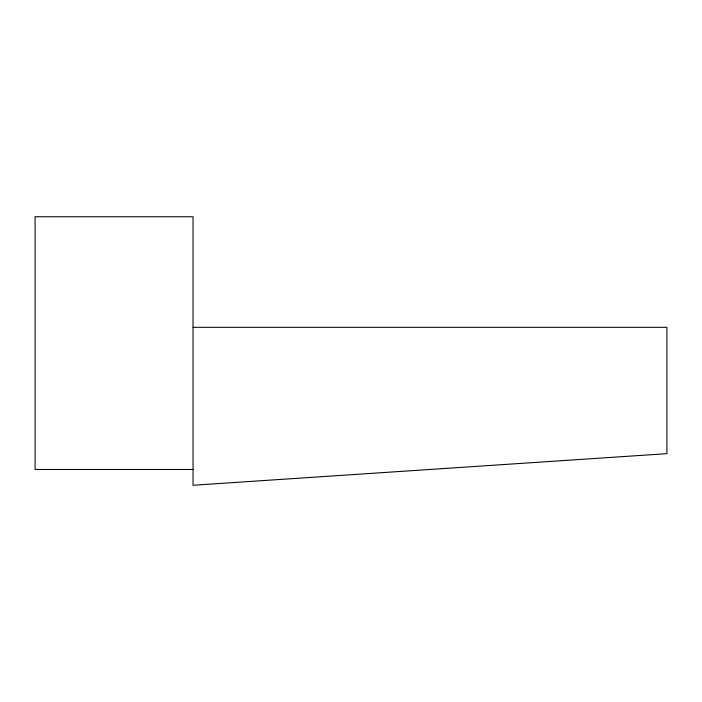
<?xml version="1.0" encoding="UTF-8"?>
<svg xmlns="http://www.w3.org/2000/svg" width="702" height="702" viewBox="0 0 702 702"><rect width="100%" height="100%" fill="white"/><g stroke="black" fill="none" stroke-linecap="round" stroke-linejoin="round"><path stroke-width="1.05" d="M193.05 327.308L666.9 327.308L666.9 453.667L193.05 485.257L193.05 216.742L35.1 216.742L35.1 469.462L193.05 469.462"/></g></svg>
